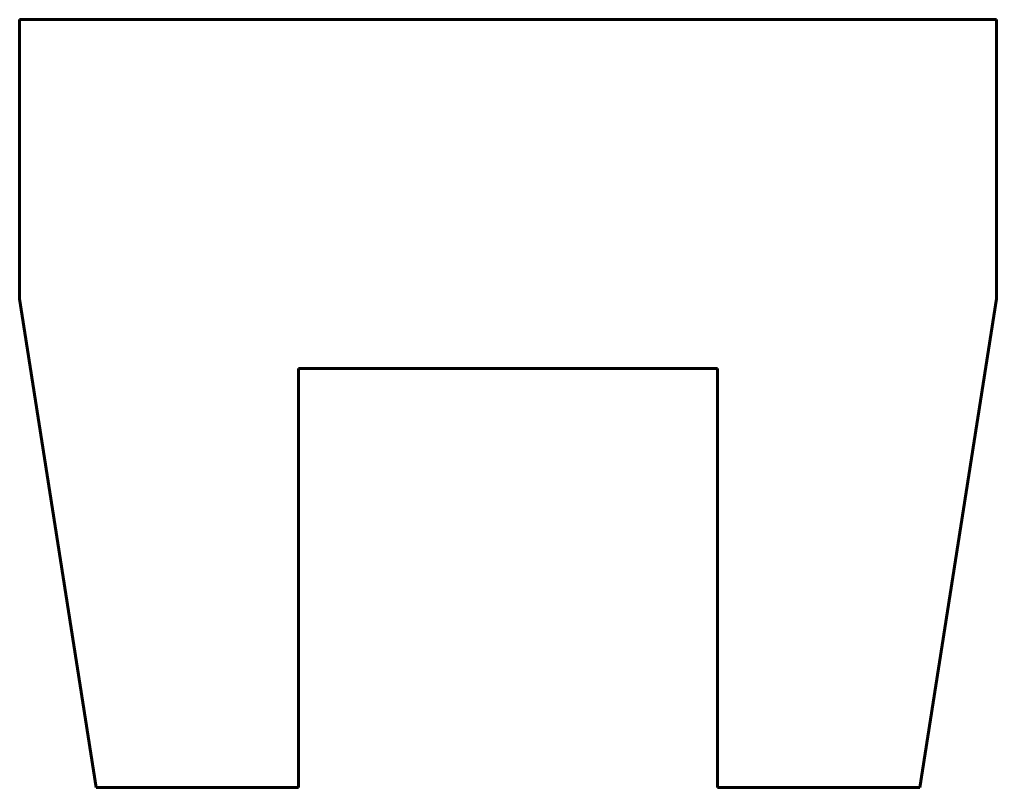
# Model space of a CAD drawing. Header units: millimetres. Extents: x -80 to 200, y 0 to 220.
import ezdxf

# ---------------------------------------------------------------- set-up
doc = ezdxf.new("R2010")
doc.units = ezdxf.units.MM
doc.linetypes.add('K5LT_BASIC', pattern=[0])

msp = doc.modelspace()

# ---------------------------------------------------------------- linework, layer by layer
at = {"color": 150, "linetype": 'K5LT_BASIC', "lineweight": 60, "true_color": 0x0080ff}
for p, q in [((200, 220), (-80, 220)), ((-80, 220), (-80, 140)), ((200, 140), (200, 220)), ((-80, 140), (-58, 0)), ((178, 0), (200, 140)), ((0, 120), (120, 120)), ((0, 0), (0, 120)), ((120, 120), (120, 0)), ((-58, 0), (0, 0)), ((120, 0), (178, 0))]:
    msp.add_line(p, q, dxfattribs=at)

doc.saveas('drawing.dxf')
